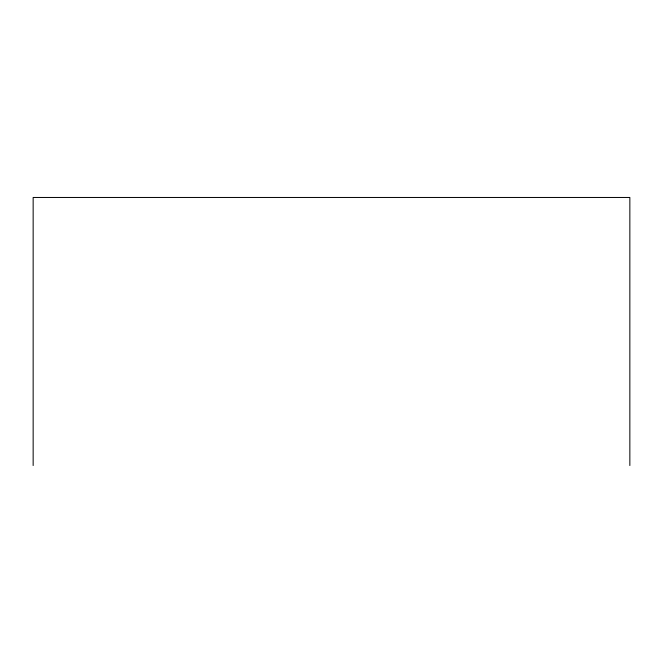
<?xml version="1.0" encoding="UTF-8"?>
<svg xmlns="http://www.w3.org/2000/svg" width="663" height="663" viewBox="0 0 663 663"><rect width="100%" height="100%" fill="white"/><g stroke="black" fill="none" stroke-linecap="round" stroke-linejoin="round"><path stroke-width="0.99" d="M629.85 465.534L629.85 197.466L33.15 197.466L33.15 465.534"/></g></svg>
